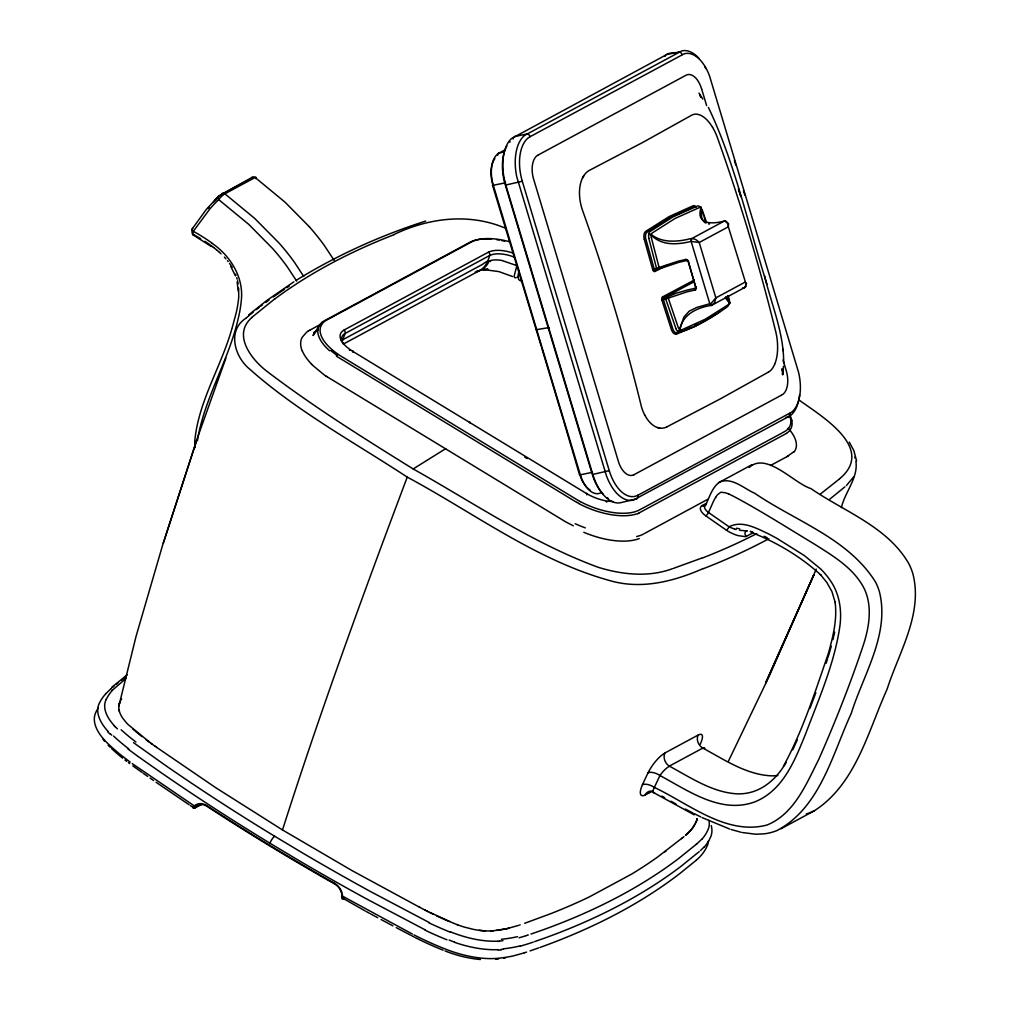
<?xml version="1.0" encoding="UTF-8"?>
<svg xmlns="http://www.w3.org/2000/svg" width="1011" height="1011" viewBox="0 0 1011 1011"><rect width="100%" height="100%" fill="white"/><g stroke="black" fill="none" stroke-linecap="round" stroke-linejoin="round"><path stroke-width="1.5" d="M194.706 441.845C198.08 401.797 221.257 366.778 231.974 328.449M783.664 362.785C783.891 332.72 771.368 304.501 764.506 275.637M648.67 234.211A6.142 3.564 70.2 0 1 649.959 231.607L673.048 216.834L697.337 206.092A6.129 3.437 72.8 0 1 699.195 206.282A6.117 3.374 70.9 0 1 699.827 206.699A2.073 1.567 -40.3 0 1 701.166 208.241C701.318 213.195 700.56 219.892 705.4 222.938M197.41 440.695C204.386 397.639 229.206 359.726 238.545 317.151A125.427 103.375 61.7 0 0 241.225 301.152C244.169 278.05 230.862 256.339 212.386 243.499M651.337 234.59A3.993 2.363 65.4 0 1 652.171 233.023L675.171 218.401L699.309 207.609A4.044 2.275 69.6 0 1 700.509 207.672A3.88 2.136 66.6 0 1 700.926 207.912C695.644 225.402 713.526 224.025 724.672 220.967C727.503 220.967 728.451 224.493 728.337 226.805L746.143 284.432L746.093 286.353L744.842 287.528M783.462 366.222L782.514 374.689L782.653 369.71L782.779 374.613L782.653 371.403M196.576 440.834L162.683 544.929L136.093 636.222L118.83 706.133L119.02 704.894A49.716 22.962 20.9 0 1 119.475 703.327L120.764 700.56M118.83 706.133L118.881 705.716A50.613 23.379 20.9 0 1 119.02 704.894M833.911 635.793L834.682 632.14M412.437 934.076L341.92 895.809M832.988 639.622L833.595 637.069M831.269 646.244L827.996 657.428M519.06 270.455L518.137 275.106A22.052 7.33 -58.8 0 0 522.207 280.654M232.201 327.703L236.081 313.296A116.341 95.881 61.7 0 0 238.735 297.044L238.647 288.186M419.767 907.335L352.169 870.686L282.499 829.943C320.399 711.074 363.24 593.836 407.256 477.116C354.229 442.275 297.36 411.49 249.73 369.179C234.603 356.883 226.856 330.483 246.027 318.136M826.164 663.216L827.541 658.869M163.264 543.236L197.019 439.077L225.883 358.084M342.502 896.378A13.901 11.74 55.5 0 0 334.401 883.222A1272.634 587.631 20.9 0 1 206.585 805.502L206.876 806.247A1271.37 587.05 20.9 0 0 334.553 883.917A12.637 10.691 54.8 0 1 341.958 895.822M334.388 883.248L334.553 883.917M815.839 692.75L809.899 708.37M341.25 340.783L342.716 339.797L345.143 333.453L489.653 255.505A2.527 2.085 61.5 0 0 488.414 252.181L343.904 330.129A2.527 2.085 61.7 0 1 345.143 333.466A25.073 11.576 20.9 0 0 343.563 344.22M489.653 255.505C487.694 262.62 484.054 270.063 476.282 271.833A22.052 18.236 61.6 0 1 475.208 272.047M516.318 277.469A22.052 4.259 -62.8 0 1 514.195 275.978L516.861 265.628L502.48 260.674M855.887 461.18C858.427 477.824 844.893 492.054 841.405 507.585M119.614 702.948L119.475 703.327A50.398 23.278 20.9 0 0 122.685 718.126L126.198 722.562A49.665 22.937 20.9 0 0 128.081 724.533L151.005 743.35M695.593 286.795L688.339 261.685A1.403 1.226 58.7 0 0 686.785 260.472A1.479 0.746 77.9 0 1 685.685 259.498L679.834 260.813A39.846 5.459 -16.7 0 0 677.838 261.293L652.714 269.583L644.272 239.342M342.678 339.898L342.122 341.187M816.243 569.117L769.017 676.586L728.539 760.954M734.517 528.93A18.539 10.123 13.4 0 1 729.07 526.794L708.496 512.489A9.402 4.587 25.8 0 1 705.868 504.691C709.621 496.755 712.224 487.176 719.781 481.918C732.305 477.053 744.033 488.679 754.851 493.355C795.771 521.31 848.57 538.509 875.665 582.273A52.698 43.435 61.7 0 1 879.368 591.587C890.059 634.049 863.495 674.198 851.287 713.298C832.243 754.56 820.186 807.675 777.004 830.549A72.83 60.015 61.7 0 1 764.038 833.848L755.558 834.214L742.339 832.521M768.309 372.174L769.409 371.479A33.148 16.239 81.9 0 0 772.669 368.067A32.87 16.037 81.8 0 0 773.39 366.867L774.641 364.352M797.3 739.736L792.801 749.796M106.231 699.397L105.852 700.231A66.663 30.835 18.7 0 0 105.056 702.607A64.085 29.534 21.1 0 0 114.546 725.949M659.943 775.513L654.357 787.43A9.453 4.575 25.2 0 0 642.453 784.688L648.026 772.796A9.453 4.562 25 0 1 659.943 775.513C688.377 790.792 721.096 814.436 754.99 801.799C783.437 790.286 795.152 759.653 805.843 733.266C819.15 698.083 834.682 662.963 839.977 625.43C841.948 609.81 839.345 593.154 830.044 580.162A65.209 53.735 61.7 0 0 820.667 568.966L804.364 555.595L777.851 538.939A245.256 202.137 61.7 0 0 768.019 533.631C756.152 528.134 741.96 520.058 729.07 526.794A3.147 0.935 -55.2 0 1 726.34 530.143L705.766 515.825A12.524 6.053 25 0 1 702.19 505.563L706.348 503.288M582.5 178.088L583.954 175.522M695.619 823.068L696.579 820.818A48.035 22.179 20.9 0 0 696.895 819.63L697.034 818.822L696.895 819.63A49.855 23.026 20.9 0 1 696.579 820.818L692.876 827.668L687.72 833.418M783.437 766.25C802.936 730.473 815.283 691.36 828.514 652.98C833.026 636.374 837.449 619.212 835.048 601.899L835.238 602.695L831.939 591.574L826.834 582.475L820.389 574.526L820.844 575.019C800.712 556.555 776.536 542.225 751.135 532.291M694.86 824.521L692.636 828.009A139.303 64.325 20.9 0 1 691.069 829.993L689.009 832.205A112.6 51.991 20.9 0 1 688.049 833.115M853.461 477.104L846.384 485.571M121.459 699.309L121.674 698.955M786.166 762.471C778.672 775.273 767.665 786.887 753.246 791.575A66.183 54.543 61.7 0 1 738.081 793.888C712.78 792.801 690.955 777.724 669.333 766.123A9.453 7.696 63.7 0 1 664.859 753.005L698.07 735.098A9.453 7.873 59.5 0 0 702.797 748.077C724.407 759.665 746.232 774.755 771.532 775.841A66.183 54.543 61.7 0 0 777.863 775.488M252.156 177.595L251.385 178.441M316.064 331.368L313.006 335.5L318.971 326.136A50.057 23.026 21.2 0 1 322.496 321.953M208.203 208.43L209.037 207.407M749.189 467.474C766.528 451.386 794.242 483.574 810.885 488.566C844.514 511.781 888.1 526.87 909.116 564.226A52.698 43.435 61.7 0 1 912.819 573.54C923.308 613.778 898.931 652.146 887.089 689.211C867.956 731.61 855.824 784.068 814.436 810.708L780.985 828.755M793.584 451.904L786.823 456.732M105.612 693.837L110.629 689.11M112.272 690.361L126.148 678.28M701.685 839.294L696.187 844.412M704.035 847.092L700.459 850.567M252.03 177.405L218.932 195.805L206.067 209.757L192.608 228.347A3.147 1.63 33.6 0 0 193.328 231.241A6.256 1.82 -54.6 0 0 193.733 234.691A156.136 128.675 61.7 0 1 200.721 238.76M251.688 317.492L274.929 298.75M687.72 833.418L685.509 835.313M685.85 835.023L687.038 833.999M696.389 860.045L697.893 858.718A163.011 75.269 20.9 0 0 707.232 845.79A69.279 31.986 20.9 0 0 708.496 840.849M110.806 688.959L111.69 688.2M844.905 486.834L829.652 499.27M699.208 851.641L680.934 866.402A1278.511 590.298 20.9 0 1 544.904 938.006L534.566 941.645M695.315 860.955L696.149 860.235M840.444 478.077C875.096 447.924 821.703 416.456 799.499 400.318M696.806 843.882L678.773 858.427A1273.354 587.934 20.9 0 1 543.286 929.754L530.99 934.063M246.393 317.82L247.885 316.557M840.078 478.38L839.168 479.151M694.595 861.574L680.466 873.036A1278.005 590.121 20.9 0 1 540 947.446M111.829 687.24L127.348 674.703M683.967 836.628L657.112 857.404A1258.998 581.338 20.9 0 1 631.597 874.111L589.426 896.858A1259.643 581.641 20.9 0 1 550.831 913.641L524.658 923.296M113.03 687.076L113.927 686.317M838.801 479.467L820.414 494.038M248.63 315.925L249.376 315.306M682.589 837.79L681.553 838.662M248.63 314.926L267.119 300.242L293.885 281.816M250.134 314.674L253.167 312.184M116.126 684.498L117.883 683.044M256.225 309.707L259.334 307.256M121.446 680.176L125.061 677.332M260.914 306.042L262.481 304.829M664.657 851.944L666.135 850.832M718.556 312.626L719.92 311.628M688.339 261.685L695.644 286.833M492.496 185.127L541.214 346.305M579.48 474.627L563.873 421.701M717.165 313.6L695.315 326.3L676.523 334.085A7.317 4.158 80.7 0 1 671.405 329.637L661.927 300.242A2.667 1.529 79.5 0 1 662.571 296.918L694.355 279.984M315.053 331.924L313.751 332.783L317.163 330.483M313.751 332.783L318.389 329.662M786.457 433.428L638.75 513.108M307.989 331.267L309.492 330.37M251.79 317.542A118.401 54.493 20.2 0 0 250.45 318.831C232.745 336.246 252.472 360.561 267.612 371.833C314.08 407.117 363.644 438.193 413.17 468.952L445.661 448.682M702.797 748.077L669.333 766.123M673.718 53.153A39.871 21.913 78.5 0 0 668.372 53.659L511.515 138.545A39.871 21.913 78.5 0 0 504.792 181.285M699.283 58.701A39.871 21.913 78.5 0 0 681.818 50.891L524.81 135.272A39.871 21.913 78.5 0 0 516.785 176.849L606.373 475.562A39.871 21.913 78.5 0 0 633.316 500.104L790.311 415.711A39.871 21.913 78.5 0 0 799.587 394.846M530.029 136.725L528.298 137.837A36.51 20.068 78.5 0 0 521.335 177.671L522.245 181.108M296.084 280.401C336.625 255.366 380.351 235.563 425.719 221.055M644.74 415.091A33.439 19.727 83.6 0 1 641.303 406.296A28.232 16.669 83.6 0 1 641.088 405.323C624.899 339.481 605.387 274.449 582.614 210.579A33.123 20.03 74.8 0 1 580.137 200.924A33.199 20.132 74.8 0 1 579.846 198.952L579.518 195.072A33.123 20.03 74.8 0 1 584.737 174.36A33.199 20.144 74.9 0 1 588.604 170.834A32.997 20.018 75 0 1 589.678 170.214L643.122 142.235L691.511 115.292A34.159 17.238 74.1 0 1 692.434 114.837A33.148 16.745 73.9 0 1 697.489 114.268L699.675 114.875A33.034 16.669 73.8 0 1 710.619 124.34L712.578 127.361M768.196 372.238L720.249 398.928L666.818 426.907M706.335 319.451L707.788 318.617M221.826 193.67A3.147 2.439 60.2 0 1 224.872 193.809L255.126 177.494L284.976 202.112L309.391 226.818M225.453 192.482L226.161 192.077M536.234 329.725L549.036 327.564M226.868 191.673L228.284 190.889M228.979 190.498L229.674 190.106M230.369 189.727L231.064 189.348M309.619 330.306L310.314 329.927M310.516 329.813L322.054 323.507M661.927 300.242L687.012 291.85A40.377 5.535 -16.7 0 1 689.3 291.307L694.873 290.056A1.479 0.746 77.9 0 1 695.126 288.261L689.464 289.538A41.413 5.674 -16.7 0 0 687.126 290.094L676.296 293.165L666.224 297.373A1.479 0.821 78.5 0 0 665.819 299.243L675.891 328.449M232.429 188.589L233.111 188.223M343.487 343.993L479.884 270.442C486.013 269.065 494.392 255.113 482.373 264.452L342.716 339.797M782.35 432.834L785.433 431.078A46.62 21.534 20.9 0 0 786.331 430.446A48.768 22.52 20.9 0 0 790.526 418.617A48.338 22.318 20.9 0 0 789.25 414.902M538.332 154.91L686.103 75.193A19.765 10.856 78.5 0 1 701.47 88.576L701.685 89.158M694.127 281.753L663.823 297.866L662.597 297.007M781.465 433.327L642.162 508.47M644.791 533.34L707.839 499.27M234.464 187.49L235.133 187.123M592.522 472.314L580.314 474.791L493.33 185.304A26.425 14.52 78.5 0 1 499.004 153.129L504.413 150.133M633.796 474.816L781.174 395.314M781.415 395.187L782.135 394.795A19.765 10.856 78.5 0 0 786.293 370.885L783.032 359.916M718.594 482.715L752.045 464.668M190.308 805.54L194.175 808.105L200.987 804.427M202.326 804.149L194.175 808.105M538.244 154.961L537.764 155.214A19.816 10.894 78.5 0 0 533.265 177.911L618.391 461.458A19.765 10.856 78.5 0 0 633.783 474.753M786.444 456.934L770.559 465.477M644.032 533.757L643.653 533.96A58.967 28.561 24.4 0 1 640.165 535.527L636.652 536.563M787.443 456.391L788.138 456.024M726.328 530.156A18.88 9.15 24.9 0 0 732.596 533.593L734.251 534.301A23.417 11.348 24.9 0 0 738.106 535.628L745.549 536.689L752.803 533.012M236.473 186.403L237.13 186.049M641.442 508.849L638.75 510.277A38.519 17.781 20.9 0 1 638.017 510.618L637.84 510.707A46.708 21.572 20.9 0 1 636.677 511.174A48.465 22.381 20.9 0 1 580.402 501.62M238.444 185.354L239.101 185.013M666.236 265.501L654.913 271.454A2.667 1.529 78.2 0 1 652.714 269.583M239.746 184.672L241.035 183.989M659.286 268.142L660.221 267.637M656.43 269.634L654.913 271.454M657.377 269.128L658.338 268.635M241.68 183.661L242.311 183.332M697.438 324.253L694.405 325.769M651.653 791.676L645.208 794.911A9.453 7.696 63.8 0 1 652.487 791.183M521.752 181.373L505.816 185.026L504.792 181.272M691.36 327.223L688.264 328.6M608.761 470.76L592.775 474.437L505.816 185.026M814.436 810.708L810.456 812.503A72.83 60.015 61.7 0 1 806.31 813.956M471.126 241.616L323.419 321.296A48.313 21.939 19.8 0 0 322.408 321.902M685.142 329.915L686.709 329.27M745.612 284.748L746.573 283.585L744.981 282.195L715.864 297.891L711.112 303.376L696.68 307.458L689.186 311.173L683.891 317.088L679.645 329.346A2.073 1.213 -56.1 0 1 677.964 331.532A6.142 3.956 81.6 0 1 675.816 328.499M393.886 234.577C428.854 217.694 469.673 212.689 506.132 228.499M701.444 558.198L673.591 568.308M703.188 568.548C674.425 581.173 642.402 589.628 611.162 580.971C537.043 560.878 474.134 513.007 407.256 477.116M747.281 530.965L739.635 530.269M681.983 331.14L676.94 332.884L676.523 334.085M538.673 947.901L530.055 950.909M533.227 942.1L529.195 943.465M679.986 329.535A3.981 2.098 87.2 0 0 681.326 330.041L705.375 319.16L728.451 304.589A3.993 1.946 -89.4 0 0 729.361 302.82M520.185 924.825L519.389 925.09M672.467 568.688C648.544 577.572 621.942 574.665 598.032 567.234C532.418 543.071 473.881 502.998 413.17 468.952M527.363 935.289L528.311 934.973M526.592 952.084L524.368 952.83M518.34 925.444L506.625 928.743L493.343 930.765A49.653 22.924 20.9 0 1 490.588 930.929A50.55 23.341 20.9 0 1 479.214 930.31A50.285 23.215 20.9 0 1 472.731 929.21L464.403 927.1A50.474 23.304 20.9 0 1 458.539 925.166L453.636 923.27M527.085 935.377L526.251 935.655M528.639 943.655L520.4 946.157M524.001 952.956L513.057 955.964A168.496 77.796 20.9 0 1 498.891 958.201L496.009 958.453A69.279 31.986 20.9 0 1 445.586 949.139A163.011 75.269 20.9 0 1 415.079 935.453L414.017 934.897M525.695 935.845L519.047 937.816M744.614 287.617L742.516 288.097M508.988 928.212L507.813 928.49A143.549 66.284 20.9 0 1 504.211 929.223L497.614 930.272M696.036 206.977A6.129 3.223 76 0 0 694.317 206.712L670.52 217.416L646.964 232.252A6.129 3.564 76.6 0 0 645.802 238.925L654.218 269.103A1.479 0.885 78 0 0 655.482 270.127L678.785 262.354A41.742 5.725 -16.7 0 1 681.123 261.786L686.785 260.522M580.314 474.791L579.581 474.892M666.375 54.556L678.773 52.029M514.308 136.586L526.706 134.059M498.979 153.053L503.566 152.13M505.538 182.814L492.597 185.405M666.123 297.398L663.823 297.866A1.479 0.872 80.4 0 0 663.418 299.724L672.871 329.055A6.129 3.501 81.1 0 0 677.168 332.771C695.505 327.829 712.212 317.618 727.541 306.624A6.142 3.134 86.4 0 0 728.931 303.818M785.661 417.492L788.416 416.924M636.349 498.966L621.955 502.366A39.871 21.913 78.5 0 1 594.658 479.846L592.775 474.437M695.998 286.821L696.086 286.795A2.793 2.376 60.4 0 1 694.923 290.182M497.286 930.322L496.641 930.398M481.034 270.089L488.01 269.217L483.157 269.482L498.903 271.605L512.552 276.534M502.947 940.723L499.093 941.102M503.427 949.19L500.862 949.468M726.505 222.471L728.539 223.621L728.337 226.805L699.22 242.501L691.183 241.402A2.224 1.201 79.2 0 1 691.549 238.71L724.356 221.005A2.224 1.238 79.5 0 1 725.885 221.965M659.779 428.121L657.542 427.59M709.457 224.088L708.623 223.949M496.578 239.62L499.194 240.024M750.187 531.318L752.689 531.938M741.063 832.268L731.256 829.538M736.235 529.473L734.605 529.006M729.816 829.096L702.228 817.646M456.921 924.559L457.743 924.875M450.261 931.763L452.081 932.483A66.663 32.756 21 0 0 457.187 934.341A64.085 29.458 20.8 0 0 497.273 941.19M452.827 922.942L427.021 911.113M449.566 921.615L446.319 920.237A146.431 67.611 20.9 0 1 441.504 918.114L436.739 915.928M729.133 494.202L727.086 493.368A32.744 26.981 61.7 0 0 725.329 492.761L720.843 492.231L717.481 494.758A34.589 28.51 61.7 0 0 715.687 497.361M764.101 536.26L767.21 537.713M573.325 525.796L566.097 522.068A53.773 27.499 19.7 0 1 565.149 521.524L327.324 376.888M429.22 922.537L370.784 891.689A1273.279 587.871 20.9 0 1 303.009 853.221L274.626 836.223A1272.988 587.732 20.9 0 1 166.044 765.82L133.503 742.643M425.416 929.994L366.5 898.905A1278.435 590.234 20.9 0 1 298.447 860.285L269.95 843.212A1278.144 590.108 20.9 0 1 160.926 772.53L138.28 756.607M432.809 914.045L433.593 914.424M694.064 813.602L700.863 816.964M431.255 913.274L432.038 913.653M429.713 912.491L430.484 912.882M428.171 911.707L425.492 910.317M414.295 937.071L413.524 936.666M685.319 809.078L692.813 812.958M413.006 936.401L411.704 935.718M424.734 909.925L425.871 910.519M425.113 910.127L419.388 907.145M410.795 935.251L396.261 927.63M694.191 814.828L653.194 792.384M392.875 925.836L381.084 919.542M377.722 917.735L370.291 913.717M366.045 911.417L369.23 913.148M364.996 910.835L343.386 898.564M670.975 801.217L675.98 804.01M576.851 502.467L337.977 357.148A48.793 23.733 20.2 0 1 336.334 356.049M661.978 796.112L664.644 797.654M654.357 787.43C688.807 803.644 726.214 835.667 766.932 825.052C794.292 814.007 806.336 783.866 818.746 759.413C835.212 722.145 850.226 684.169 863.179 645.524C869.662 625.897 873.352 602.518 861.663 584.042C850.516 566.072 831.611 555.064 814.209 543.969C787.304 527.793 760.866 510.77 733.114 496.085A86.693 71.452 61.7 0 0 729.133 494.202M524.734 457.098L527.173 458.59M282.499 829.943L215.672 787.657L156.515 747.268M327.235 376.825L325.732 375.865M192.785 234.704L211.4 246.558M206.863 806.285A12.637 10.034 66.2 0 0 195.464 806.715L132.201 763.57M189.019 804.68L156.06 782.249M153.558 780.517L150.058 778.078M147.732 776.448L143.094 773.175M141.932 772.366L132.795 765.87M154.898 746.118L156.844 747.495M155.214 746.345L150.69 743.123M137.938 756.367L128.068 749.113M151.334 743.59L151.979 744.045M148.756 741.745L149.401 742.2M130.179 762.117L120.473 754.674A168.016 77.582 20.9 0 1 108.935 744.589L106.079 741.809A69.279 31.986 20.9 0 1 95.603 712.881A163.011 75.269 20.9 0 1 98.383 707.725M129.661 763.583L128.448 762.686M224.872 193.809L254.721 218.439L279.137 243.133A207.798 171.263 61.7 0 1 294.252 262.001L303.73 276.42M213.131 247.152L214.041 247.847M126.678 761.334L124.922 759.969M214.496 248.201L216.733 250.008M141.932 736.589L137.243 732.773A147.935 68.306 20.9 0 1 132.795 728.918M122.622 758.149L122.066 757.694A163.63 75.56 20.9 0 1 111.526 748.532M217.175 250.374L218.907 251.865M219.336 252.244L221.068 253.837M111.741 735.161L110.515 733.986M117.402 728.855L115.772 727.238M108.114 745.233L110.111 747.205M311.476 364.301L323.722 374.525A60.205 30.557 19.2 0 0 325.694 375.89M224.379 257.148L225.946 258.879M227.437 260.648L228.157 261.546M193.986 806.045L194.049 806.146A13.914 11.083 65.8 0 1 206.573 805.54M229.548 263.391L230.849 265.274M702.809 99.091L699.005 93.088M231.468 266.222L232.138 267.334M334.148 260.383L324.48 245.698A207.798 171.263 61.7 0 0 309.379 226.83M296.691 281.146L287.301 266.853A201.568 166.12 61.7 0 0 272.654 248.567L248.807 224.417L218.705 199.635A3.147 1.744 46.7 0 1 218.325 196.349M708.395 107.406C735.187 163.403 748.178 225.175 766.932 284.192M725.19 297.765L729.449 302.921A2.565 1.934 -40.6 0 0 729.538 302.428L725.671 296.766M849.253 442.123L853.827 450.552L856.582 460.877M644.778 415.041L646.534 418.086A33.173 19.575 83.4 0 0 666.818 426.92M230.811 266.512L235.399 275.839M302.201 350.956L302.099 350.716A62 28.207 22 0 1 301.038 340.315L301.316 339.279A62.252 28.295 22.4 0 1 302.137 337.345L306.636 332.215A58.865 26.273 17.4 0 1 307.938 331.242M235.525 274.208L235.967 275.396M701.634 209.82L703.643 215.57M699.751 94.743L700.623 97.246M702.316 210.225L706.613 222.799M704.136 217.011L704.869 219.185M705.122 219.905L705.969 222.458M854.826 457.187L855.154 458.198M740.937 196.766L738.447 188.893L740.482 195.363M592.193 474.121L593.305 477.533A37.18 20.422 78.5 0 0 603.112 494.164M734.416 160.471L735.768 164.995M743.464 190.611L744.829 195.136M706.626 105.599L701.722 89.284M522.257 181.121L609.216 470.545A36.358 19.98 78.5 0 0 637.764 495.264M591.738 472.617L505.222 184.697A37.015 20.346 78.5 0 1 506.903 146.039M541.669 347.822L563.418 420.197M236.726 277.659L237.155 279.175M119.412 711.428L118.982 709.596M728.173 295.629L729.272 299.913M727.617 295.629L728.716 299.951A6.129 2.945 77.6 0 1 729.146 303.047A6.117 2.768 78 0 1 729.07 303.957A2.073 0.821 17.3 0 0 729.474 303.856M775.601 331.14C759.514 265.779 740.103 201.227 717.481 137.825A33.161 16.821 73.8 0 0 716.786 135.967A33.148 16.745 73.9 0 0 712.629 127.424M775.715 331.621L776.157 333.554A33.148 16.239 81.9 0 1 777.371 341.453A32.87 16.05 81.9 0 1 777.51 343.449L777.623 347.367A33.022 16.1 81.9 0 1 774.641 364.352M651.362 237.711L659.172 267.801A1.403 1.049 64.3 0 1 658.667 269.431M648.809 238.318L656.619 268.61A1.479 0.821 78.5 0 0 657.795 269.659M237.534 280.717L238.116 283.699M782.148 368.939L782.88 372.73L782.223 368.876M783.095 349.263L783.323 351.019M237.155 282.018L238.23 291.105M518.15 277.368L518.087 276.496M195.06 447.646L194.719 442.995M485.457 930.878A50.474 23.304 20.9 0 1 479.239 930.31M493.343 930.765A50.032 23.101 20.9 0 1 490.588 930.929M269.962 843.212A7.38 2.414 -58.7 0 1 272.047 839.193L273.058 837.816A6.015 1.971 -58.7 0 1 274.626 836.223M711.238 825.557A69.253 32.049 20.7 0 1 711.517 834.34A69.253 31.897 23.1 0 1 710.657 836.918L710.278 837.765A165.008 76.229 21 0 1 704.162 847.142M520.071 945.904A165.071 75.964 20.8 0 1 503.44 948.823M501.241 949.86A69.266 33.856 22.9 0 1 498.107 950.087M497.741 949.658A69.253 31.821 20.8 0 1 454.482 942.303M454.546 942.075A69.253 34.058 21 0 1 449.074 940.04M446.988 939.8A165.008 76.495 20.9 0 1 425.189 930.246M708.976 820.338A64.085 29.648 20.7 0 1 708.901 827.049A66.638 30.684 23 0 1 708.104 829.424L707.738 830.258A160.37 74.081 21 0 1 701.824 839.357M517.544 936.654A160.395 72.982 20.2 0 1 501.405 939.282M499.282 941.292A65.854 31.783 22.4 0 1 497.463 941.405M450.11 932.091A160.383 74.321 20.9 0 1 428.967 922.828M128.801 748.936A165.071 75.686 21.1 0 1 113.548 736.046M109.959 734.049A69.253 33.856 18.9 0 1 107.811 731.8M108.379 731.762A69.253 31.91 21.1 0 1 98.143 706.588A69.253 32.023 18.7 0 1 98.977 703.997L99.381 703.15A165.008 76.154 20.8 0 1 105.7 693.887M135.916 742.036A160.395 72.274 21.4 0 1 121.156 729.778M115.494 727.275A65.841 31.758 19.3 0 1 114.268 725.974M106.256 699.41A160.37 74.018 20.8 0 1 112.373 690.412M104.601 741.278A64.868 29.951 20.9 0 1 103.084 739.294M194.276 807.966A4.499 1.618 -36.2 0 1 192.975 806.437M344.018 898.514A4.499 1.605 -65 0 1 342.173 896.555M443.121 950.163A158.613 73.234 20.9 0 1 415.319 937.614M480.44 959.502A64.868 29.951 20.9 0 1 445.017 950.934M505.412 957.897A164.098 75.774 20.9 0 1 503.718 958.201M498.499 958.984A164.098 75.774 20.9 0 1 495.82 959.313M195.692 807.625A3.109 0.998 -30 0 1 194.453 807.195M343.247 897.123A3.109 1.226 -66.7 0 1 341.667 895.999M612.969 501.494A27.537 12.713 20.9 0 1 586.481 493.469M587.062 493.583A2.527 0.834 -58.8 0 1 586.898 494.872M586.696 493.393A2.527 0.834 -58.8 0 0 586.431 493.494L352.447 351.171A2.527 0.821 -58.8 0 1 352.713 351.07M488.503 252.244A27.537 12.713 20.9 0 1 513.196 253.116M352.51 351.133A27.537 12.713 20.9 0 1 343.993 330.18M353.079 351.259A2.527 0.821 -58.8 0 1 352.978 352.346M469.433 422.333A2.515 0.821 -58.7 0 1 470.102 423.028M746.497 536.386A3.147 2.591 61.8 0 1 746.788 530.889M739.711 528.879A28.535 11.083 13.6 0 1 736.69 528.172M705.842 504.666A3.147 2.591 61.6 0 1 702.165 505.551M705.766 515.825A3.147 0.935 -55.2 0 0 708.496 512.489L713.185 501.949A76.09 62.707 61.7 0 1 715.662 497.349M654.509 792.687A9.402 2.843 -49.8 0 1 654.446 787.392M697.969 735.3A18.855 5.08 -55.4 0 1 700.219 744.235M702.544 748.481A9.617 1.896 -50.9 0 1 704.705 748.393M660.082 775.45A9.617 2.704 -47.7 0 1 669.168 766.414M648.139 772.745A18.855 5.889 -53.8 0 1 664.783 753.182M645.119 795.088A18.741 6.015 -54.7 0 1 642.541 784.637M275.03 298.801A1279.509 589.628 20.7 0 1 394.037 234.678M756.797 533.593A1279.509 591.991 21.1 0 1 701.621 558.325M768.891 538.699A1282.769 593.571 21.1 0 1 703.365 568.675M265.779 302.479A1282.757 591.056 20.7 0 1 269.002 300.09M273.362 296.931A1282.757 591.056 20.7 0 1 284.559 289.222M286.859 287.705A1282.757 591.056 20.7 0 1 289.159 286.201M148.112 741.278A112.474 51.94 20.9 0 1 146.216 739.888M255.176 177.418A6.306 1.175 -46.1 0 1 255.695 178.606M251.827 177.494A3.147 2.73 63.6 0 1 255.126 177.494M212.411 243.436A161.368 132.997 61.7 0 0 193.303 231.329L209.782 209.062A173.058 142.627 61.7 0 1 218.692 199.622A6.306 1.34 -45.1 0 1 224.922 193.733M204.829 241.326A156.136 128.675 61.7 0 1 212.714 246.735M193.746 234.678A3.147 2.755 66.7 0 1 192.494 229.914M215.811 200.342A3.147 1.719 43 0 0 215.078 200.494A200.115 164.919 61.7 0 0 213.308 202.427M214.458 200.81A8.492 1.668 -39.5 0 1 224.177 193.05M223.684 193.708A3.147 2.49 60.4 0 1 224.012 193.291M246.305 181.196A8.492 0.91 -43 0 1 246.444 181.386M192.002 229.838A3.286 0.758 -48.3 0 1 192.633 228.334M606.979 501.911A25.035 11.563 20.9 0 1 606.145 501.81M489.716 255.543A25.073 11.576 20.9 0 1 513.803 256.933M349.73 350.4A25.073 11.576 20.9 0 1 349.3 350.071M489.615 261.596A24.239 11.121 18.9 0 1 490.525 261.369M489.716 260.737A25.326 12.195 21.8 0 1 502.416 260.522M479.934 270.43A22.052 17.048 70.6 0 1 476.674 271.125M311.742 364.289A62.075 28.055 22.3 0 1 302.377 351.032M788.163 428.133A61.886 25.894 22.4 0 1 794.001 452.094M639.281 538.56A61.911 29.825 24 0 1 583.815 532.291M585.318 527.881A61.696 25.882 20.4 0 1 575.196 523.736M789.692 414.978A50.36 23.354 20.6 0 1 791.815 420.437M791.777 420.437A50.676 23.493 20.6 0 1 787.367 432.759A48.389 22.722 22.1 0 1 786.368 433.378M638.914 513.234A48.49 22.811 22.7 0 1 637.726 513.727M637.537 513.588A50.36 23.063 20.8 0 1 605.387 513.537A50.436 23.089 20.8 0 1 578.949 503.642M579.088 503.529A48.793 23.278 20.3 0 1 576.99 502.366M337.472 355.632A49.817 21.901 22 0 1 330.774 350.552M329.573 350.729A50.462 23.19 21.2 0 1 318.933 326.123M471.303 241.717A48.477 21.939 19.1 0 1 472.516 241.237M472.352 241.124A50.424 23.493 21 0 1 491.498 239.114M501.873 240.593A50.462 23.493 21 0 1 504.552 241.161M580.289 501.582A46.569 21.509 20.9 0 1 578.545 500.622L578.267 500.458A38.418 17.743 20.9 0 1 577.117 499.788L340.922 356.112A38.279 17.68 20.9 0 1 339.835 355.417L339.557 355.253A47.719 22.04 20.9 0 1 331.444 349.098A48.477 22.381 20.9 0 1 324.645 321.372A46.544 21.496 20.9 0 1 325.542 320.74L325.706 320.639A38.469 17.756 20.9 0 1 326.351 320.247L472.225 241.553A38.633 17.844 20.9 0 1 472.958 241.199L473.148 241.124A46.721 21.572 20.9 0 1 474.311 240.643A48.528 22.406 20.9 0 1 497.627 239.278A47.441 21.901 20.9 0 1 502.694 240.112A48.553 22.419 20.9 0 1 510.492 242.033M608.167 498.335A37.18 20.422 78.5 0 1 607.131 497.665M497.728 155.201A2.527 2.085 61.5 0 1 498.941 152.952M601.039 492.723A26.425 14.52 78.5 0 1 580.352 474.778M665.112 56.338A2.527 2.085 61.4 0 1 665.263 55.542M513.12 139.012A2.527 2.073 62.6 0 1 513.209 137.547M509.771 142.172A37.015 20.346 78.5 0 1 510.163 141.78M589.982 489.905A23.582 12.953 78.5 0 1 579.758 474.462M492.862 184.887A23.582 12.953 78.5 0 1 494.872 158.613M789.705 413.347A3.159 2.54 63.6 0 1 788.833 416.886M636.766 498.916A3.159 2.603 61.5 0 0 637.663 495.377L791.6 412.172A36.51 20.068 78.5 0 0 798.564 372.351L709.583 76.116A36.51 20.068 78.5 0 0 683.954 53.912L530.029 136.725A3.159 2.667 61.9 0 0 527.047 133.92M679.114 51.89A3.159 2.603 61.5 0 1 682.008 54.695M704.97 66.979A39.871 21.913 78.5 0 1 705.804 68.571M745.019 286.429A2.224 1.251 77.8 0 1 744.387 287.667L711.58 305.373C697.754 307.344 682.412 314.181 679.961 329.611A2.073 1.567 -40.3 0 1 677.964 331.532M699.814 206.889A6.142 2.742 75.9 0 1 701.558 209.896M699.852 206.674A2.073 1.213 -56.1 0 1 700.863 207.975M701.356 208.582A3.993 1.542 74.6 0 1 702.241 210.313M729.474 302.453A2.073 1.163 1.8 0 1 729.083 303.957M729.386 302.921A2.073 0.821 17.3 0 1 729.651 303.237M729.588 302.466A3.88 1.542 77.7 0 0 729.588 301.885A4.044 1.769 77.1 0 0 729.335 299.888M681.262 330.028A2.06 1.744 72.1 0 1 680.213 332.253A6.129 3.286 84.1 0 1 677.989 331.368M679.897 329.548A2.565 1.024 17 0 0 679.645 329.346A3.993 2.768 83.4 0 1 678.242 327.45L668.359 298.359A1.403 1.049 64.3 0 0 666.969 297.057M648.872 238.293A6.129 3.779 79.5 0 1 648.658 235.26A6.117 3.905 79.1 0 1 648.797 234.312A2.073 0.821 17.3 0 1 651.286 235.159C661.914 245.976 677.635 244.738 691.132 241.402L709.836 303.856A2.224 1.201 77.5 0 0 711.58 305.373L714.537 302.807L715.864 297.891L699.22 242.501C695.543 238.369 692.105 237.825 686.987 239.519C675.095 241.97 661.56 242.552 651.438 234.653A2.565 1.516 -55.9 0 1 651.349 235.159A3.88 2.654 79.5 0 0 651.274 235.765M648.733 234.249A2.073 1.163 1.8 0 1 651.362 234.678M700.926 207.963A2.565 1.441 2.1 0 1 701.192 208.178M685.673 259.372A2.793 2.376 60.3 0 1 688.542 261.862M651.425 237.699A4.044 2.641 80.2 0 1 651.286 235.778M695.758 286.631A1.403 1.226 58.9 0 1 695.151 288.325M724.609 307.774A7.317 3.829 80 0 1 724.369 308.09M644.272 239.342A7.317 4.208 76.9 0 1 645.675 231.38L669.257 216.506L693.104 205.776A7.317 3.88 76.4 0 1 696.036 206.762M810.936 581.413L765.63 682.943L813.893 574.804L810.936 581.413"/></g></svg>
